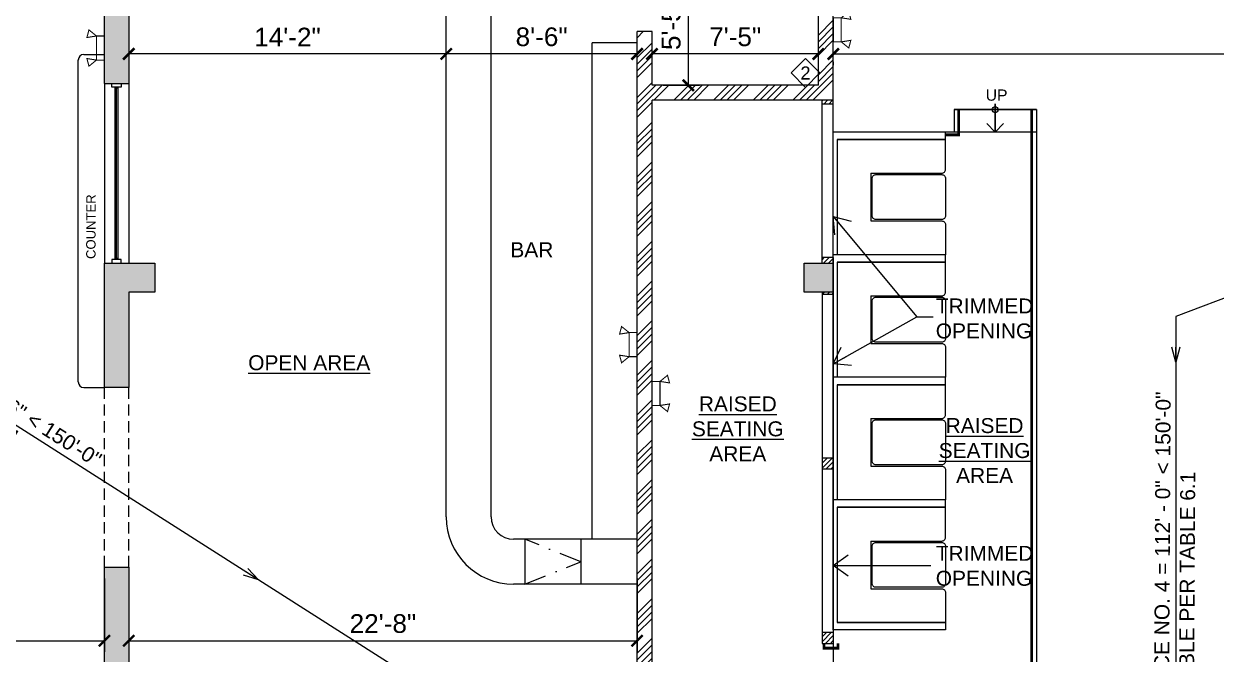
# Model space of a CAD drawing. Header units: inches. Extents: x -5252 to 14398, y -1665 to 9844.
# Drawn here: x -3015 to -2378, y 1194 to 1531 of the extents above; entities that cross this region are included whole.
import ezdxf
from ezdxf.enums import TextEntityAlignment as Align

# ---------------------------------------------------------------- set-up
doc = ezdxf.new("R2010")
doc.units = ezdxf.units.IN
doc.header["$LTSCALE"] = 48
doc.header["$MEASUREMENT"] = 0
for name, pattern in [('CENTER', [2, 1.25, -0.25, 0.25, -0.25]), ('DASHDOT2', [0.5, 0.25, -0.125, 0, -0.125]), ('HIDDEN2', [0.1875, 0.125, -0.0625])]:
    doc.linetypes.add(name, pattern=pattern)
for name, color, linetype in [('A-Door', 151, 'Continuous'), ('Dimensions', 5, 'Continuous'), ('Hatch', 9, 'Continuous'), ('PA - Option 01', 1, 'Continuous'), ('PA-EMERGENCY-LIGHTS', 1, 'Continuous'), ('Stair-Exist', 8, 'Continuous'), ('STAIRS', 5, 'Continuous'), ('TEXT', 1, 'Continuous'), ('Wall-Exist', 6, 'Continuous'), ('Wall-Full', 2, 'Continuous'), ('Wall-New', 2, 'Continuous'), ('Wall-Type', 231, 'Continuous')]:
    doc.layers.add(name, color=color, linetype=linetype)
for name, color, linetype, lineweight in [('A-Glaz', 151, 'Continuous', 25), ('PA-PATH', 4, 'CENTER', 35), ('PA-Text', 1, 'Continuous', 5), ('Seating', 5, 'Continuous', 9)]:
    doc.layers.add(name, color=color, linetype=linetype, lineweight=lineweight)
doc.styles.add('DIMTEXT', font='arial.ttf')
doc.styles.get("Standard").update_dxf_attribs({"font": 'arial.ttf'})
doc.styles.add('STYLUSBT', font='stylu.ttf')
doc.styles.add('SWA-STND', font='arial.ttf')
doc.dimstyles.new('PA-DIM', dxfattribs={"dimtxt": 5, "dimasz": 5, "dimexe": 3, "dimexo": 0, "dimgap": 1, "dimtad": 1, "dimdec": 0, "dimzin": 3, "dimdsep": 46, "dimlunit": 4, "dimtxsty": 'STYLUSBT', "dimblk": 'ARCHTICK', "dimcen": 0.09, "dimclrd": 256, "dimclre": 256, "dimclrt": 1, "dimadec": 0, "dimazin": 0, "dimtfac": 1, "dimtdec": 0, "dimtix": 1, "dimtmove": 1, "dimatfit": 3, "dimldrblk": 'OPEN90', "dimfxl": 1, "dimfrac": 1, "dimtolj": 1, "dimtzin": 0, "dimarcsym": 0})
doc.dimstyles.new('SWA-48', dxfattribs={"dimscale": 0, "dimtxt": 10, "dimasz": 6, "dimexe": 6, "dimexo": 6, "dimgap": 4, "dimtad": 1, "dimdec": 0, "dimzin": 3, "dimdsep": 46, "dimlunit": 4, "dimtxsty": 'SWA-STND', "dimblk": 'ARCHTICK', "dimcen": 6, "dimclrd": 5, "dimclre": 5, "dimclrt": 1, "dimadec": 0, "dimazin": 0, "dimtfac": 1, "dimtdec": 0, "dimtix": 1, "dimtofl": 0, "dimtmove": 2, "dimatfit": 3, "dimfxl": 1, "dimtolj": 1, "dimtzin": 0, "dimlwd": -1, "dimlwe": -1, "dimarcsym": 0})

# ---------------------------------------------------------------- blocks, each defined once
blk = doc.blocks.new('_ArchTick')
at = {"color": 0, "linetype": 'ByBlock', "const_width": 0.219}
blk.add_lwpolyline([(-0.5, -0.5), (0.5, 0.5)], dxfattribs=at)
blk = doc.blocks.new('*D5140')
at = {"layer": 'Defpoints', "color": 0, "transparency": 16777216}
for p in [(-2971.65, 1240.92), (-3367.13, 1210.92), (-2971.65, 1201.65)]:
    blk.add_point(p, dxfattribs=at)
at = {"layer": 'Dimensions', "color": 5, "transparency": 16777216}
for p, q in [((-2971.65, 1234.92), (-2971.65, 1195.65)), ((-3367.13, 1204.92), (-3367.13, 1195.65)), ((-3367.13, 1201.65), (-2971.65, 1201.65))]:
    blk.add_line(p, q, dxfattribs=at)
at = {"layer": 'Dimensions', "color": 5, "transparency": 16777216, "xscale": 6, "yscale": 6, "zscale": 6, "rotation": 180}
blk.add_blockref('_ArchTick', (-3367.13, 1201.65), dxfattribs=at)
at = {"layer": 'Dimensions', "color": 5, "transparency": 16777216, "xscale": 6, "yscale": 6, "zscale": 6}
blk.add_blockref('_ArchTick', (-2971.65, 1201.65), dxfattribs=at)
at = {"layer": 'Dimensions', "color": 1, "transparency": 16777216, "insert": (-3169.39, 1210.76), "char_height": 10, "attachment_point": 5, "style": 'SWA-STND'}
blk.add_mtext('\\A1;32\'-11"', dxfattribs=at)
blk = doc.blocks.new('*D5141')
at = {"layer": 'Defpoints', "color": 0, "transparency": 16777216}
for p in [(-2958.65, 1240.92), (-2687.02, 1240.92), (-2687.02, 1201.65)]:
    blk.add_point(p, dxfattribs=at)
at = {"layer": 'Dimensions', "color": 5, "transparency": 16777216}
for p, q in [((-2958.65, 1234.92), (-2958.65, 1195.65)), ((-2687.02, 1234.92), (-2687.02, 1195.65)), ((-2958.65, 1201.65), (-2687.02, 1201.65))]:
    blk.add_line(p, q, dxfattribs=at)
at = {"layer": 'Dimensions', "color": 5, "transparency": 16777216, "xscale": 6, "yscale": 6, "zscale": 6, "rotation": 180}
blk.add_blockref('_ArchTick', (-2958.65, 1201.65), dxfattribs=at)
at = {"layer": 'Dimensions', "color": 5, "transparency": 16777216, "xscale": 6, "yscale": 6, "zscale": 6}
blk.add_blockref('_ArchTick', (-2687.02, 1201.65), dxfattribs=at)
at = {"layer": 'Dimensions', "color": 1, "transparency": 16777216, "insert": (-2822.83, 1210.76), "char_height": 10, "attachment_point": 5, "style": 'SWA-STND'}
blk.add_mtext('\\A1;22\'-8"', dxfattribs=at)
blk = doc.blocks.new('*D5142')
at = {"layer": 'Defpoints', "color": 0, "transparency": 16777216}
for p in [(-2582.15, 1516.94), (-1889.15, 1515.17), (-1889.15, 1510.94)]:
    blk.add_point(p, dxfattribs=at)
at = {"layer": 'Dimensions', "color": 5, "transparency": 16777216}
for p, q in [((-1889.15, 1516.94), (-1889.15, 1521.17)), ((-2582.15, 1515.17), (-1889.15, 1515.17)), ((-2582.15, 1510.94), (-2582.15, 1509.17))]:
    blk.add_line(p, q, dxfattribs=at)
at = {"layer": 'Dimensions', "color": 5, "transparency": 16777216, "xscale": 6, "yscale": 6, "zscale": 6, "rotation": 180}
blk.add_blockref('_ArchTick', (-2582.15, 1515.17), dxfattribs=at)
at = {"layer": 'Dimensions', "color": 5, "transparency": 16777216, "xscale": 6, "yscale": 6, "zscale": 6}
blk.add_blockref('_ArchTick', (-1889.15, 1515.17), dxfattribs=at)
at = {"layer": 'Dimensions', "color": 1, "transparency": 16777216, "insert": (-2235.65, 1524.28), "char_height": 10, "attachment_point": 5, "style": 'SWA-STND'}
blk.add_mtext('\\A1;57\'-9"', dxfattribs=at)
blk = doc.blocks.new('*D5113')
at = {"layer": 'Defpoints', "color": 0, "transparency": 16777216}
for p in [(-2679.02, 1515.17), (-2679.02, 1515.17), (-2590.15, 1515.17)]:
    blk.add_point(p, dxfattribs=at)
at = {"layer": 'Dimensions', "color": 5, "transparency": 16777216}
blk.add_line((-2590.15, 1515.17), (-2679.02, 1515.17), dxfattribs=at)
at = {"layer": 'Dimensions', "color": 5, "transparency": 16777216, "xscale": 6, "yscale": 6, "zscale": 6, "rotation": 180}
blk.add_blockref('_ArchTick', (-2679.02, 1515.17), dxfattribs=at)
at = {"layer": 'Dimensions', "color": 5, "transparency": 16777216, "xscale": 6, "yscale": 6, "zscale": 6}
blk.add_blockref('_ArchTick', (-2590.15, 1515.17), dxfattribs=at)
at = {"layer": 'Dimensions', "color": 1, "transparency": 16777216, "insert": (-2634.58, 1524.26), "char_height": 10, "attachment_point": 5, "style": 'SWA-STND'}
blk.add_mtext('\\A1;7\'-5"', dxfattribs=at)
blk = doc.blocks.new('*D5114')
at = {"layer": 'Defpoints', "color": 0, "transparency": 16777216}
for p in [(-2789.02, 1515.17), (-2687.02, 1515.17), (-2789.02, 1487.61)]:
    blk.add_point(p, dxfattribs=at)
at = {"layer": 'Dimensions', "color": 5, "transparency": 16777216}
for p, q in [((-2789.02, 1493.61), (-2789.02, 1521.17)), ((-2687.02, 1515.17), (-2789.02, 1515.17))]:
    blk.add_line(p, q, dxfattribs=at)
at = {"layer": 'Dimensions', "color": 5, "transparency": 16777216, "xscale": 6, "yscale": 6, "zscale": 6, "rotation": 180}
blk.add_blockref('_ArchTick', (-2789.02, 1515.17), dxfattribs=at)
at = {"layer": 'Dimensions', "color": 5, "transparency": 16777216, "xscale": 6, "yscale": 6, "zscale": 6}
blk.add_blockref('_ArchTick', (-2687.02, 1515.17), dxfattribs=at)
at = {"layer": 'Dimensions', "color": 1, "transparency": 16777216, "insert": (-2738.02, 1524.28), "char_height": 10, "attachment_point": 5, "style": 'SWA-STND'}
blk.add_mtext('\\A1;8\'-6"', dxfattribs=at)
blk = doc.blocks.new('*D5115')
at = {"layer": 'Defpoints', "color": 0, "transparency": 16777216}
for p in [(-2958.65, 1515.17), (-2958.65, 1515.17), (-2789.02, 1515.17)]:
    blk.add_point(p, dxfattribs=at)
at = {"layer": 'Dimensions', "color": 5, "transparency": 16777216}
blk.add_line((-2789.02, 1515.17), (-2958.65, 1515.17), dxfattribs=at)
at = {"layer": 'Dimensions', "color": 5, "transparency": 16777216, "xscale": 6, "yscale": 6, "zscale": 6, "rotation": 180}
blk.add_blockref('_ArchTick', (-2958.65, 1515.17), dxfattribs=at)
at = {"layer": 'Dimensions', "color": 5, "transparency": 16777216, "xscale": 6, "yscale": 6, "zscale": 6}
blk.add_blockref('_ArchTick', (-2789.02, 1515.17), dxfattribs=at)
at = {"layer": 'Dimensions', "color": 1, "transparency": 16777216, "insert": (-2873.83, 1524.19), "char_height": 10, "attachment_point": 5, "style": 'SWA-STND'}
blk.add_mtext('\\A1;14\'-2"', dxfattribs=at)
blk = doc.blocks.new('*D5116')
at = {"layer": 'Defpoints', "color": 0, "transparency": 16777216}
for p in [(-2679.02, 1563.86), (-2679.02, 1498.41), (-2659.66, 1498.41)]:
    blk.add_point(p, dxfattribs=at)
at = {"layer": 'Dimensions', "color": 5, "transparency": 16777216}
for p, q in [((-2673.02, 1563.86), (-2653.66, 1563.86)), ((-2659.66, 1563.86), (-2659.66, 1498.41)), ((-2673.02, 1498.41), (-2653.66, 1498.41))]:
    blk.add_line(p, q, dxfattribs=at)
at = {"layer": 'Dimensions', "color": 5, "transparency": 16777216, "xscale": 6, "yscale": 6, "zscale": 6}
for p, rotation in [((-2659.66, 1563.86), 90), ((-2659.66, 1498.41), 270)]:
    blk.add_blockref('_ArchTick', p, dxfattribs=dict(at, rotation=rotation))
at = {"layer": 'Dimensions', "color": 1, "transparency": 16777216, "insert": (-2668.74, 1531.14), "char_height": 10, "attachment_point": 5, "rotation": 90, "style": 'SWA-STND'}
blk.add_mtext('\\A1;5\'-5"', dxfattribs=at)
blk = doc.blocks.new('_Open30')
at = {"color": 0, "linetype": 'ByBlock', "lineweight": -2}
for p, q in [((-1, 0.268), (0, 0)), ((0, 0), (-1, -0.268)), ((0, 0), (-1, 0))]:
    blk.add_line(p, q, dxfattribs=at)
blk = doc.blocks.new('wt')
at = {"layer": 'Wall-Type', "linetype": 'Continuous'}
blk.add_lwpolyline([(7.37, 0), (0, 7.37), (-7.37, 0), (0, -7.36)], close=True, dxfattribs=at)
at = {"layer": 'Wall-Type'}
blk.add_attdef('1', text='', height=5, dxfattribs=at).set_placement((0, 0), align=Align.MIDDLE)

msp = doc.modelspace()

# ---------------------------------------------------------------- hatches: boundary and pattern name
at = {"layer": 'Dimensions'}
h = msp.add_hatch(dxfattribs=at)
h.set_pattern_fill('ANSI34', color=253, scale=20)
h.paths.add_polyline_path([(-2582.15, 1589.92), (-2582.15, 1597.92), (-2582.15, 1729.42), (-2590.15, 1729.42), (-2590.15, 1498.41), (-2679.02, 1498.41), (-2679.02, 1490.41), (-2582.15, 1490.41)])
h.paths.add_polyline_path([(-2590.15, 1599.86), (-2687.02, 1599.86), (-2719.02, 1599.86), (-2719.02, 1591.86), (-2687.02, 1591.86), (-2687.02, 1563.14), (-2679.02, 1563.14), (-2679.02, 1591.86), (-2590.15, 1591.86)])
h = msp.add_hatch(dxfattribs=at)
h.set_pattern_fill('ANSI34', color=253, scale=20)
h.paths.add_polyline_path([(-2679.02, 1527.14), (-2687.02, 1527.14), (-2687.02, 1148.17), (-2679.02, 1148.17)])
h = msp.add_hatch(dxfattribs=at)
h.set_pattern_fill('ANSI31', color=253, scale=15)
h.paths.add_polyline_path([(-2582.15, 1490.41), (-2588.15, 1490.41), (-2588.15, 1488.41), (-2582.15, 1488.41)])
h.paths.add_polyline_path([(-2582.15, 1406.41), (-2588.15, 1406.41), (-2588.15, 1403.42), (-2582.15, 1403.42)])
h.paths.add_polyline_path([(-2582.15, 1387.92), (-2588.15, 1387.92), (-2588.15, 1386.67), (-2582.15, 1386.67)])
h.paths.add_polyline_path([(-2582.15, 1299.42), (-2588.15, 1299.42), (-2588.15, 1293.42), (-2582.15, 1293.42)])
h.paths.add_polyline_path([(-2582.15, 1206.17), (-2588.15, 1206.17), (-2588.15, 1200.17), (-2582.15, 1200.17)])
h.paths.add_polyline_path([(-1883.15, 1206.17), (-1889.15, 1206.17), (-1889.15, 1200.17), (-1883.15, 1200.17)])
h.paths.add_polyline_path([(-1883.15, 1299.42), (-1889.15, 1299.42), (-1889.15, 1293.42), (-1883.15, 1293.42)])
h.paths.add_polyline_path([(-1883.15, 1406.41), (-1889.15, 1406.41), (-1889.15, 1404.17), (-1883.15, 1404.17)])
h.paths.add_polyline_path([(-1883.15, 1388.67), (-1889.15, 1388.67), (-1889.15, 1386.67), (-1883.15, 1386.67)])
at = {"layer": 'Hatch'}
h = msp.add_hatch(color=253, dxfattribs=at)
h.dxf.hatch_style = 1
h.paths.add_polyline_path([(-3246.15, 523.92), (-3364.65, 523.92), (-3364.65, 511.92), (-3246.15, 511.92)])
h.paths.add_polyline_path([(-3180.78, 1756.42), (-3195.28, 1756.42), (-3195.28, 1741.92), (-3180.78, 1741.92)], flags=17)
h.paths.add_polyline_path([(-2427.78, 1741.92), (-2576.78, 1741.92), (-2576.78, 1749.17), (-2592.78, 1749.17), (-2592.78, 1741.92), (-2945.65, 1741.92), (-2945.65, 1749.17), (-2961.65, 1749.17), (-2961.65, 1741.92), (-3363.28, 1741.92), (-3363.28, 1756.42), (-3377.78, 1756.42), (-3377.78, 1957.35), (-3389.78, 1957.35), (-3389.78, 1222.92), (-4225.19, 1222.92), (-4225.19, 1051.92), (-3697.19, 1051.92), (-3697.19, 732.92), (-3689.19, 732.92), (-3689.19, 1063.92), (-4213.19, 1063.92), (-4213.19, 1210.92), (-3367.13, 1210.92), (-3367.13, 1719.86), (-2971.65, 1719.86), (-2971.65, 1499.42), (-2958.65, 1499.42), (-2958.65, 1729.42), (-2945.65, 1729.42), (-2945.65, 1731.42), (-2592.28, 1731.42), (-2592.28, 1729.42), (-2576.78, 1729.42), (-2576.78, 1729.92), (-2427.78, 1729.92)])
h.paths.add_polyline_path([(-3675.65, 535.92), (-3689.19, 535.92), (-3689.19, 634.92), (-3697.19, 634.92), (-3697.19, 511.92), (-3364.65, 511.92), (-3364.65, 523.92), (-3364.65, 535.92), (-3380.65, 535.92), (-3380.65, 523.92), (-3675.65, 523.92)])
h.paths.add_polyline_path([(-3675.22, 776.42), (-3689.19, 776.42), (-3689.19, 764.42), (-3675.22, 764.42)], flags=17)
h = msp.add_hatch(color=253, dxfattribs=at)
h.dxf.hatch_style = 1
h.paths.add_polyline_path([(-2958.65, 1240.92), (-2971.65, 1240.92), (-2971.65, 1148.42), (-2958.65, 1148.42)])
h.paths.add_polyline_path([(-2491.17, 887.97), (-2483.15, 887.97), (-2483.15, 890.97), (-2499.65, 890.97), (-2499.65, 783.47), (-2491.17, 783.47)])
h.paths.add_polyline_path([(-1731.28, 1707.92), (-2195.78, 1707.92), (-2195.78, 1741.92), (-2269.3, 1741.92), (-2269.3, 1729.92), (-2207.78, 1729.92), (-2207.78, 1695.92), (-2128.78, 1695.92), (-2128.78, 1681.92), (-2115.65, 1681.92), (-2113.28, 1681.92), (-2113.28, 1695.92), (-1833.28, 1695.92), (-1833.28, 1682.92), (-1817.78, 1682.92), (-1817.78, 1695.92), (-1731.28, 1695.92)])
h.paths.add_polyline_path([(-2195.78, 1957.35), (-2207.78, 1957.35), (-2207.78, 1741.92), (-2195.78, 1741.92)])
h.paths.add_polyline_path([(-2207.78, 1749.17), (-2222.28, 1749.17), (-2222.28, 1741.92), (-2207.78, 1741.92)])
h.paths.add_polyline_path([(-2269.3, 1741.92), (-2326.78, 1741.92), (-2326.78, 1729.92), (-2269.3, 1729.92)])
h.paths.add_polyline_path([(-1537.19, 1707.92), (-1604.78, 1707.92), (-1604.78, 1695.92), (-1561.69, 1695.92), (-1561.69, 1681.92), (-1547.19, 1681.92), (-1547.19, 1628.35), (-1546.28, 1628.35), (-1546.28, 1621.92), (-1546.28, 1615.49), (-1547.19, 1615.49), (-1547.19, 1403.92), (-1560.28, 1403.92), (-1560.28, 1388.42), (-1547.19, 1388.42), (-1547.19, 1331.42), (-1537.19, 1331.42)])
h.paths.add_polyline_path([(-1537.19, 1235.42), (-1547.19, 1235.42), (-1547.19, 1072.42), (-1559.28, 1072.42), (-1559.28, 1056.92), (-1547.19, 1056.92), (-1547.19, 776.92), (-1563.21, 776.92), (-1563.21, 763.92), (-1625.21, 763.92), (-1625.21, 776.92), (-1640.71, 776.92), (-1640.71, 750.9), (-1537.19, 750.9)])
h.paths.add_polyline_path([(-1916.8, 778.42), (-1934.36, 778.42), (-1934.36, 761.6), (-1916.8, 761.6)])
h.paths.add_polyline_path([(-2205.86, 767.97), (-2234.13, 767.97), (-2234.13, 751.97), (-2205.86, 751.97)])
h.paths.add_polyline_path([(-2208.86, 923.24), (-2234.34, 923.24), (-2234.34, 903.97), (-2208.86, 903.97)])
h.paths.add_polyline_path([(-2200.9, 1072.92), (-2224.08, 1072.92), (-2224.08, 1057.42), (-2200.9, 1057.42)])
h.paths.add_polyline_path([(-1916.62, 904.92), (-1934.36, 904.92), (-1934.36, 889.42), (-1916.62, 889.42)])
h.paths.add_polyline_path([(-1873.65, 1073.67), (-1889.15, 1073.67), (-1889.15, 1058.17), (-1873.65, 1058.17)])
h.paths.add_polyline_path([(-1873.65, 1404.17), (-1889.15, 1404.17), (-1889.15, 1388.67), (-1873.65, 1388.67)])
h.paths.add_polyline_path([(-2216.15, 1400.42), (-2224.15, 1400.42), (-2224.15, 1392.42), (-2220.15, 1392.42), (-2216.15, 1392.42)])
h.paths.add_polyline_path([(-2582.15, 1403.42), (-2597.65, 1403.42), (-2597.65, 1387.92), (-2582.15, 1387.92)])
h.paths.add_polyline_path([(-2582.15, 1072.92), (-2597.65, 1072.92), (-2597.65, 1057.42), (-2582.15, 1057.42)])
h.paths.add_polyline_path([(-2483.15, 908.97), (-2501.15, 908.97), (-2501.15, 890.97), (-2483.15, 890.97)])
h.paths.add_polyline_path([(-2479.17, 783.47), (-2499.65, 783.47), (-2499.65, 764.42), (-2479.17, 764.42)])
h.paths.add_polyline_path([(-2479.17, 764.42), (-2499.65, 764.42), (-2632.15, 764.42), (-2632.15, 752.42), (-2499.65, 752.42), (-2499.65, 739.6), (-2479.17, 739.6)])
h.paths.add_polyline_path([(-2672.15, 764.42), (-2683.15, 764.42), (-2698.65, 764.42), (-2711.65, 764.42), (-2711.65, 752.42), (-2672.15, 752.42)])
h.paths.add_polyline_path([(-2683.15, 777.42), (-2698.65, 777.42), (-2698.65, 764.42), (-2683.15, 764.42)])
h.paths.add_polyline_path([(-2944.65, 1072.42), (-2958.65, 1072.42), (-2971.65, 1072.42), (-2971.65, 1056.92), (-2944.65, 1056.92)])
h.paths.add_polyline_path([(-2944.65, 1403.42), (-2971.65, 1403.42), (-2971.65, 1336.92), (-2958.65, 1336.92), (-2958.65, 1387.92), (-2944.65, 1387.92)])
h.paths.add_polyline_path([(-2962.15, 565.92), (-2974.15, 565.92), (-2974.15, 536.42), (-2989.15, 536.42), (-2989.15, 523.92), (-3000.15, 523.92), (-3000.15, 511.92), (-2962.15, 511.92)])
h.paths.add_polyline_path([(-2962.15, 752.42), (-2944.65, 752.42), (-2944.65, 776.42), (-2958.65, 776.42), (-2958.65, 803.59), (-2974.15, 803.59), (-2974.15, 621.92), (-2962.15, 621.92)])
h.paths.add_polyline_path([(-3173.15, 523.92), (-3206.15, 523.92), (-3206.15, 511.92), (-3173.15, 511.92)])

# ---------------------------------------------------------------- linework, layer by layer
at = {"layer": 'A-Door'}
for p, q in [((-2588.15, 1406.41), (-2588.15, 1488.41)), ((-2582.15, 1406.41), (-2582.15, 1488.41)), ((-2588.15, 1386.67), (-2588.15, 1299.42)), ((-2582.15, 1386.67), (-2582.15, 1299.42)), ((-2588.15, 1293.42), (-2588.15, 1206.17)), ((-2582.15, 1293.42), (-2582.15, 1206.17))]:
    msp.add_line(p, q, dxfattribs=at)
at = {"layer": 'A-Glaz', "color": 1}
for p, q in [((-2971.65, 1499.42), (-2971.65, 1403.42)), ((-2958.65, 1499.42), (-2958.65, 1403.42))]:
    msp.add_line(p, q, dxfattribs=at)
at = {"layer": 'A-Glaz', "linetype": 'Continuous', "lineweight": 25}
for p, q in [((-2964.4, 1496.92), (-2965.9, 1496.92)), ((-2965.15, 1405.92), (-2965.15, 1496.92)), ((-2964.4, 1405.92), (-2965.9, 1405.92))]:
    msp.add_line(p, q, dxfattribs=at)
for points in [[(-2967.65, 1497.42), (-2967.65, 1499.42), (-2962.65, 1499.42), (-2962.65, 1497.42)], [(-2964.4, 1405.42), (-2965.9, 1405.42), (-2965.9, 1497.42), (-2964.4, 1497.42)], [(-2967.65, 1405.42), (-2967.65, 1403.42), (-2962.65, 1403.42), (-2962.65, 1405.42)]]:
    msp.add_lwpolyline(points, close=True, dxfattribs=at)
at = {"layer": 'PA - Option 01'}
for p, q in [((-2985.65, 1339.92), (-2985.65, 1512.02)), ((-2982.65, 1514.89), (-2971.65, 1514.89)), ((-2982.65, 1336.92), (-2971.65, 1336.92))]:
    msp.add_line(p, q, dxfattribs=at)
for centre, start, end in [((-2982.65, 1511.89), 90, 180), ((-2982.65, 1339.92), 180, 270)]:
    msp.add_arc(centre, 3, start, end, dxfattribs=at)
at = {"layer": 'PA-EMERGENCY-LIGHTS', "const_width": 0.562}
for points in [[(-2577.91, 1528.05), (-2577.91, 1521.62), (-2572.79, 1522.43), (-2573.88, 1518.37), (-2577.91, 1521.62), (-2582.15, 1521.62), (-2582.15, 1528.05), (-2582.15, 1534.48), (-2577.91, 1534.48), (-2573.88, 1537.74), (-2572.79, 1533.68), (-2577.91, 1534.48)], [(-2975.89, 1518.33), (-2975.89, 1511.9), (-2981.01, 1512.71), (-2979.92, 1508.64), (-2975.89, 1511.9), (-2971.65, 1511.9), (-2971.65, 1518.33), (-2971.65, 1524.76), (-2975.89, 1524.76), (-2979.92, 1528.01), (-2981.01, 1523.95), (-2975.89, 1524.76)], [(-2691.26, 1359.84), (-2691.26, 1353.41), (-2696.38, 1354.22), (-2695.29, 1350.16), (-2691.26, 1353.41), (-2687.02, 1353.41), (-2687.02, 1359.84), (-2687.02, 1366.27), (-2691.26, 1366.27), (-2695.29, 1369.53), (-2696.38, 1365.47), (-2691.26, 1366.27)], [(-2674.78, 1333.77), (-2674.78, 1327.34), (-2669.66, 1328.15), (-2670.75, 1324.08), (-2674.78, 1327.34), (-2679.02, 1327.34), (-2679.02, 1333.77), (-2679.02, 1340.2), (-2674.78, 1340.2), (-2670.75, 1343.45), (-2669.66, 1339.39), (-2674.78, 1340.2)]]:
    msp.add_lwpolyline(points, close=True, dxfattribs=at)
at = {"layer": 'PA-PATH', "color": 8, "lineweight": -3, "ltscale": 48}
for points in [[(-2440, 744.58), (-2453.26, 953.34), (-2511.72, 1107.92), (-2690.93, 1107.92), (-3255.69, 1467.07), (-3339.35, 1562.03)], [(-1937.97, 1549.16), (-2399.17, 1374.85), (-2399.17, 1060.89), (-2471.87, 1034.07)]]:
    msp.add_lwpolyline(points, dxfattribs=at)
at = {"layer": 'Seating'}
for points in [[(-2580.15, 1469.42), (-2522.15, 1469.42), (-2522.15, 1473.42), (-2582.15, 1473.42)], [(-2582.15, 1403.92), (-2582.15, 1473.42)], [(-2580.15, 1469.42), (-2580.15, 1407.92)], [(-2562.15, 1451.42), (-2562.15, 1425.92)], [(-2580.15, 1403.92), (-2522.15, 1403.92), (-2522.15, 1407.92), (-2582.15, 1407.92)], [(-2582.15, 1338.42), (-2582.15, 1407.92)], [(-2580.15, 1403.92), (-2580.15, 1342.42)], [(-2562.15, 1385.92), (-2562.15, 1360.42)], [(-2580.15, 1338.42), (-2522.15, 1338.42), (-2522.15, 1342.42), (-2582.15, 1342.42)], [(-2582.15, 1272.92), (-2582.15, 1342.42)], [(-2580.15, 1338.42), (-2580.15, 1276.92)], [(-2562.15, 1320.42), (-2562.15, 1294.92)], [(-2580.15, 1272.92), (-2522.15, 1272.92), (-2522.15, 1276.92), (-2582.15, 1276.92)], [(-2582.15, 1207.42), (-2582.15, 1276.92)], [(-2580.15, 1272.92), (-2580.15, 1211.42)], [(-2562.15, 1254.92), (-2562.15, 1229.42)], [(-2580.15, 1211.42), (-2522.15, 1211.42), (-2522.15, 1209.42), (-2522.15, 1209.42), (-2522.15, 1207.42), (-2582.15, 1207.42)]]:
    msp.add_lwpolyline(points, dxfattribs=at)
for points in [[(-2562.15, 1451.42), (-2524.15, 1451.42, 0.414214), (-2522.15, 1453.42), (-2522.15, 1469.42), (-2580.15, 1469.42)], [(-2562.15, 1425.92), (-2524.15, 1425.92, -0.414214), (-2522.15, 1423.92), (-2522.15, 1407.92), (-2580.15, 1407.92)], [(-2562.15, 1385.92), (-2524.15, 1385.92, 0.414214), (-2522.15, 1387.92), (-2522.15, 1403.92), (-2580.15, 1403.92)], [(-2562.15, 1360.42), (-2524.15, 1360.42, -0.414214), (-2522.15, 1358.42), (-2522.15, 1342.42), (-2580.15, 1342.42)], [(-2562.15, 1320.42), (-2524.15, 1320.42, 0.414214), (-2522.15, 1322.42), (-2522.15, 1338.42), (-2580.15, 1338.42)], [(-2562.15, 1294.92), (-2524.15, 1294.92, -0.414214), (-2522.15, 1292.92), (-2522.15, 1276.92), (-2580.15, 1276.92)], [(-2562.15, 1254.92), (-2524.15, 1254.92, 0.414214), (-2522.15, 1256.92), (-2522.15, 1272.92), (-2580.15, 1272.92)], [(-2562.15, 1229.42), (-2524.15, 1229.42, -0.414214), (-2522.15, 1227.42), (-2522.15, 1211.42), (-2580.15, 1211.42)]]:
    msp.add_lwpolyline(points, format="xyb", dxfattribs=at)
at = {"layer": 'Seating', "color": 1}
for points in [[(-2524.15, 1450.67, -0.414214), (-2522.15, 1448.67), (-2522.15, 1428.67, -0.414214), (-2524.15, 1426.67), (-2559.4, 1426.67, -0.414214), (-2561.4, 1428.67), (-2561.4, 1448.67, -0.414214), (-2559.4, 1450.67)], [(-2524.15, 1385.17, -0.414214), (-2522.15, 1383.17), (-2522.15, 1363.17, -0.414214), (-2524.15, 1361.17), (-2559.4, 1361.17, -0.414214), (-2561.4, 1363.17), (-2561.4, 1383.17, -0.414214), (-2559.4, 1385.17)], [(-2524.15, 1319.67, -0.414214), (-2522.15, 1317.67), (-2522.15, 1297.67, -0.414214), (-2524.15, 1295.67), (-2559.4, 1295.67, -0.414214), (-2561.4, 1297.67), (-2561.4, 1317.67, -0.414214), (-2559.4, 1319.67)], [(-2524.15, 1254.17, -0.414214), (-2522.15, 1252.17), (-2522.15, 1232.17, -0.414214), (-2524.15, 1230.17), (-2559.4, 1230.17, -0.414214), (-2561.4, 1232.17), (-2561.4, 1252.17, -0.414214), (-2559.4, 1254.17)]]:
    msp.add_lwpolyline(points, format="xyb", close=True, dxfattribs=at)
at = {"layer": 'Stair-Exist'}
msp.add_lwpolyline([(-2495.65, 1488.6), (-2495.65, 1485.42), (-2495.65, 1473.42), (-2500.15, 1477.92), (-2495.65, 1473.42), (-2491.15, 1477.92), (-2495.65, 1473.42), (-2495.65, 1483.83, -0.414214), (-2497.24, 1485.42, -0.414214), (-2495.65, 1487.01, -0.414214), (-2494.06, 1485.42, -0.414214), (-2495.65, 1483.83), (-2495.65, 1487.01), (-2495.65, 1488.6)], format="xyb", close=True, dxfattribs=at)
at = {"layer": 'STAIRS', "color": 5}
for p, q in [((-2517.65, 1485.42), (-2473.65, 1485.42)), ((-2473.65, 1485.42), (-2517.65, 1485.42)), ((-2517.65, 1485.42), (-2517.65, 1473.42)), ((-2473.65, 1485.42), (-2473.65, 1156.17)), ((-2473.65, 1473.42), (-2522.15, 1473.42)), ((-2582.15, 1200.17), (-2582.15, 1156.17))]:
    msp.add_line(p, q, dxfattribs=at)
at = {"layer": 'STAIRS', "color": 9, "const_width": 1.5}
for points in [[(-2515.15, 1485.42), (-2515.15, 1473.42)], [(-2476.15, 1156.17), (-2476.15, 1485.42)], [(-2522.15, 1471.92), (-2515.15, 1471.92), (-2515.15, 1473.42)], [(-2587.15, 1200.17), (-2587.15, 1197.67), (-2579.65, 1197.67), (-2579.65, 1200.29)]]:
    msp.add_lwpolyline(points, dxfattribs=at)
at = {"layer": 'Wall-Exist'}
for p, q in [((-2958.65, 1729.42), (-2958.65, 1499.42)), ((-2971.65, 1499.42), (-2971.65, 1719.86)), ((-2971.65, 1499.42), (-2958.65, 1499.42)), ((-2971.65, 1403.42), (-2944.65, 1403.42)), ((-2971.65, 1336.92), (-2971.65, 1403.42)), ((-2944.65, 1403.42), (-2944.65, 1387.92)), ((-2944.65, 1387.92), (-2958.65, 1387.92)), ((-2958.65, 1387.92), (-2958.65, 1336.92)), ((-2958.65, 1336.92), (-2971.65, 1336.92)), ((-2971.65, 1148.42), (-2971.65, 1240.92)), ((-2971.65, 1240.92), (-2958.65, 1240.92)), ((-2958.65, 1240.92), (-2958.65, 1148.42))]:
    msp.add_line(p, q, dxfattribs=at)
msp.add_lwpolyline([(-2582.15, 1387.92), (-2597.65, 1387.92), (-2597.65, 1403.42), (-2582.15, 1403.42)], close=True, dxfattribs=at)
at = {"layer": 'Wall-Full'}
for p, q in [((-2590.15, 1498.41), (-2679.02, 1498.41)), ((-2582.15, 1490.41), (-2679.02, 1490.41)), ((-2588.15, 1488.41), (-2588.15, 1490.41)), ((-2582.15, 1488.41), (-2588.15, 1488.41)), ((-2582.15, 1488.41), (-2582.15, 1490.41)), ((-2588.15, 1403.42), (-2588.15, 1406.41)), ((-2582.15, 1406.41), (-2588.15, 1406.41)), ((-2582.15, 1406.41), (-2582.15, 1403.42)), ((-2588.15, 1387.92), (-2588.15, 1386.67)), ((-2582.15, 1386.67), (-2588.15, 1386.67)), ((-2582.15, 1387.92), (-2582.15, 1386.67)), ((-2588.15, 1299.42), (-2588.15, 1293.42)), ((-2582.15, 1299.42), (-2582.15, 1293.42)), ((-2588.15, 1206.17), (-2588.15, 1200.17)), ((-2582.15, 1206.17), (-2582.15, 1200.17))]:
    msp.add_line(p, q, dxfattribs=at)
at = {"layer": 'Wall-New'}
for p, q in [((-2590.15, 1498.41), (-2590.15, 1729.42)), ((-2582.15, 1490.41), (-2582.15, 1589.92)), ((-2687.02, 1148.17), (-2687.02, 1527.14)), ((-2679.02, 1527.14), (-2687.02, 1527.14)), ((-2679.02, 1498.41), (-2679.02, 1527.14)), ((-2679.02, 1156.17), (-2679.02, 1490.41)), ((-2588.15, 1299.42), (-2582.15, 1299.42)), ((-2588.15, 1293.42), (-2582.15, 1293.42)), ((-2588.15, 1206.17), (-2582.15, 1206.17)), ((-2588.15, 1200.17), (-2582.15, 1200.17))]:
    msp.add_line(p, q, dxfattribs=at)
at = {"layer": 'Wall-New', "color": 1}
for p, q in [((-2789.02, 1267.86), (-2789.02, 1591.86)), ((-2765.02, 1267.86), (-2765.02, 1591.86)), ((-2711.02, 1255.86), (-2711.02, 1521.14)), ((-2687.02, 1521.14), (-2711.02, 1521.14)), ((-2687.02, 1255.86), (-2753.02, 1255.86)), ((-2747.02, 1255.86), (-2747.02, 1231.86)), ((-2717.02, 1255.86), (-2717.02, 1231.86)), ((-2687.02, 1231.86), (-2753.02, 1231.86))]:
    msp.add_line(p, q, dxfattribs=at)
at = {"layer": 'Wall-New', "color": 1, "linetype": 'HIDDEN2'}
for p, q in [((-2971.65, 1240.92), (-2971.65, 1336.92)), ((-2958.65, 1240.92), (-2958.65, 1336.92))]:
    msp.add_line(p, q, dxfattribs=at)
at = {"layer": 'Wall-New', "color": 252, "linetype": 'DASHDOT2'}
msp.add_lwpolyline([(-2747.02, 1231.86), (-2717.02, 1243.86), (-2747.02, 1255.86)], dxfattribs=at)
at = {"layer": 'Wall-New', "color": 1}
for radius in [36, 12]:
    msp.add_arc((-2753.02, 1267.86), radius, 180, 270, dxfattribs=at)

# ---------------------------------------------------------------- block references
at = {"layer": 'PA-PATH', "color": 8, "lineweight": -3}
for p, xscale, yscale, zscale, rotation in [((-2399.17, 1350.45), 8.000000000000625, 8.000000000000625, 8.000000000000625, 269.6547028222195), ((-2889.35, 1234.1), 8.000000000000624, 8.000000000000624, 8.000000000000624, 327.546145694864)]:
    msp.add_blockref('_Open30', p, dxfattribs=dict(at, xscale=xscale, yscale=yscale, zscale=zscale, rotation=rotation))
at = {"layer": 'Wall-Type'}
ref = msp.add_blockref('wt', (-2597.02, 1505.03), dxfattribs=dict(at, xscale=1.04847379605166, yscale=1.04847379605166, zscale=1.04847379605166, rotation=90))
ref.add_attrib('1', '2', dxfattribs={"height": 7}).set_placement((-2597.02, 1505.03), align=Align.MIDDLE)

# ---------------------------------------------------------------- texts
at = {"layer": 'PA - Option 01', "color": 1, "insert": (-2981.4, 1422.88), "char_height": 5, "width": 100.3975, "attachment_point": 2, "rotation": 90}
msp.add_mtext('COUNTER', dxfattribs=at)
at = {"layer": 'PA-Text', "color": 1, "char_height": 8, "attachment_point": 5, "style": 'DIMTEXT'}
for s, insert, rotation in [('TRAVEL DISTANCE NO. 2 = 112\' - 6" < 150\'-0"\\PALLOWABLE PER TABLE 6.1', (-3077.99, 1354.74), 327.80222), ('TRAVEL DISTANCE NO. 4 = 112\' - 0" < 150\'-0"\\PALLOWABLE PER TABLE 6.1', (-2399.77, 1216.56), 89.6911)]:
    msp.add_mtext_dynamic_manual_height_columns(s, width=281.5939, gutter_width=1, heights=[0], dxfattribs=dict(at, insert=insert, rotation=rotation))
at = {"layer": 'Stair-Exist', "insert": (-2494.88, 1490.1), "char_height": 6, "width": 13.4186, "attachment_point": 8}
msp.add_mtext('UP', dxfattribs=at)
at = {"layer": 'TEXT', "insert": (-2743.24, 1410.55), "char_height": 8, "attachment_point": 5, "style": 'DIMTEXT'}
msp.add_mtext_dynamic_manual_height_columns('BAR', width=77.4841, gutter_width=1, heights=[0], dxfattribs=at)
at = {"layer": 'TEXT', "char_height": 8, "width": 97.8037, "attachment_point": 1}
for insert in [(-2527.4, 1384.51), (-2527.4, 1252.34)]:
    msp.add_mtext('\\A1;TRIMMED OPENING', dxfattribs=dict(at, insert=insert))
at = {"layer": 'TEXT', "char_height": 8, "attachment_point": 5, "rotation": 359.99977, "style": 'DIMTEXT'}
for s, width, insert in [('{\\LOPEN AREA}', 77.4841, (-2862.22, 1350.14)), ('{\\LRAISED SEATING} AREA', 55.9653, (-2633.2, 1314.86)), ('{\\LRAISED SEATING} AREA', 55.9653, (-2501.32, 1303.26))]:
    msp.add_mtext_dynamic_manual_height_columns(s, width=width, gutter_width=1, heights=[0], dxfattribs=dict(at, insert=insert))

# ---------------------------------------------------------------- dimensions: what is measured, and where the dimension line sits
at = {"layer": 'Dimensions'}
dim = msp.add_linear_dim(base=(-2659.66, 1498.41), p1=(-2679.02, 1563.86), p2=(-2679.02, 1498.41), angle=90, dimstyle='SWA-48', override={"dimscale": 1}, dxfattribs=at)
dim.commit()
dim.dimension.update_dxf_attribs({"geometry": '*D5116', "text_midpoint": (-2668.74, 1531.14)})
for base, p1, p2, picture, middle in [((-2958.65, 1515.17), (-2789.02, 1515.17), (-2958.65, 1515.17), '*D5115', (-2873.83, 1524.19)), ((-2789.02, 1515.17), (-2687.02, 1515.17), (-2789.02, 1487.61), '*D5114', (-2738.02, 1524.28)), ((-2679.02, 1515.17), (-2590.15, 1515.17), (-2679.02, 1515.17), '*D5113', (-2634.58, 1524.26)), ((-1889.15, 1515.17), (-2582.15, 1516.94), (-1889.15, 1510.94), '*D5142', (-2235.65, 1524.28)), ((-2971.65, 1201.65), (-3367.13, 1210.92), (-2971.65, 1240.92), '*D5140', (-3169.39, 1210.76)), ((-2687.02, 1201.65), (-2958.65, 1240.92), (-2687.02, 1240.92), '*D5141', (-2822.83, 1210.76))]:
    dim = msp.add_linear_dim(base=base, p1=p1, p2=p2, dimstyle='SWA-48', override={"dimscale": 1}, dxfattribs=at)
    dim.commit()
    dim.dimension.update_dxf_attribs({"geometry": picture, "text_midpoint": middle})

# ---------------------------------------------------------------- leaders
at = {"layer": 'TEXT'}
for points in [[(-2582.15, 1428.31), (-2537.52, 1374.72), (-2528.74, 1374.72)], [(-2582.15, 1349.65), (-2537.52, 1374.72), (-2528.74, 1374.72)], [(-2582.15, 1241.83), (-2538.72, 1241.83), (-2529.95, 1241.83)]]:
    msp.add_leader(points, dimstyle='PA-DIM', override={"dimasz": 8}, dxfattribs=at)

doc.saveas('drawing.dxf')
